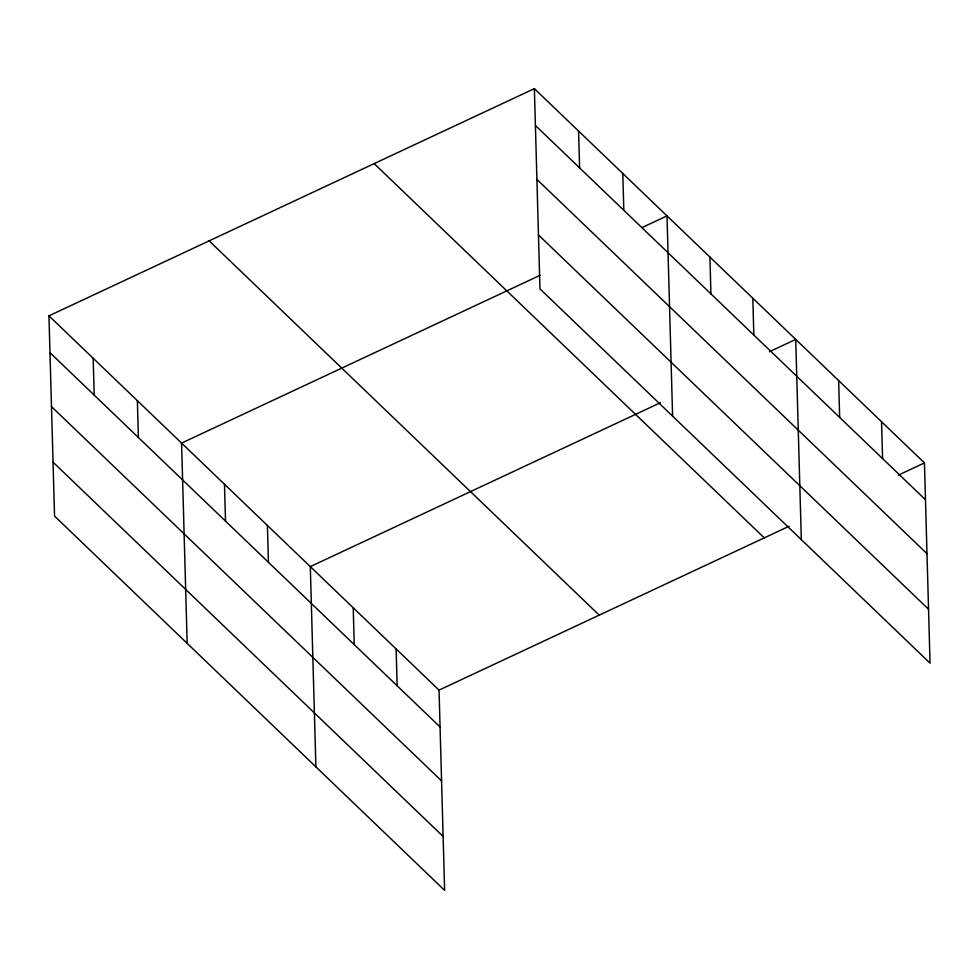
<?xml version="1.0" encoding="UTF-8"?>
<svg xmlns="http://www.w3.org/2000/svg" width="979" height="979" viewBox="0 0 979 979"><rect width="100%" height="100%" fill="white"/><g stroke="black" fill="none" stroke-linecap="round" stroke-linejoin="round"><path stroke-width="1.47" d="M48.95 315.838L439.033 690.122L444.625 890.364L54.543 516.092L48.95 315.838L534.375 88.636L924.457 462.908L930.05 663.162L539.967 288.878L534.375 88.636M539.955 275.356L181.58 443.095L187.173 643.35M642.138 227.52L667.005 215.882L672.597 416.136M660.397 402.736L310.306 566.608L315.899 766.863M769.494 351.669L795.731 339.395L801.324 539.649M439.033 690.122L789.123 526.249M898.22 475.182L924.457 462.908M535.403 125.471L925.485 499.755M536.908 179.402L926.991 553.673M538.462 234.96L928.545 609.232M374.186 163.615L764.269 537.887M209.139 240.858L599.221 615.13M49.978 352.685L440.06 726.969M51.483 406.615L441.578 780.887M53.037 462.174L443.12 836.445M881.553 421.729L882.581 458.576M838.636 380.562L839.664 417.409M752.814 298.228L753.842 335.075M709.91 257.049L710.938 293.896M622.791 173.467L623.819 210.314M578.577 131.051L579.605 167.898M396.128 648.942L397.156 685.789M353.223 607.775L354.251 644.623M267.402 525.442L268.43 562.276M224.485 484.262L225.513 521.109M137.366 400.68L138.394 437.527M93.164 358.265L94.192 395.112"/></g></svg>
